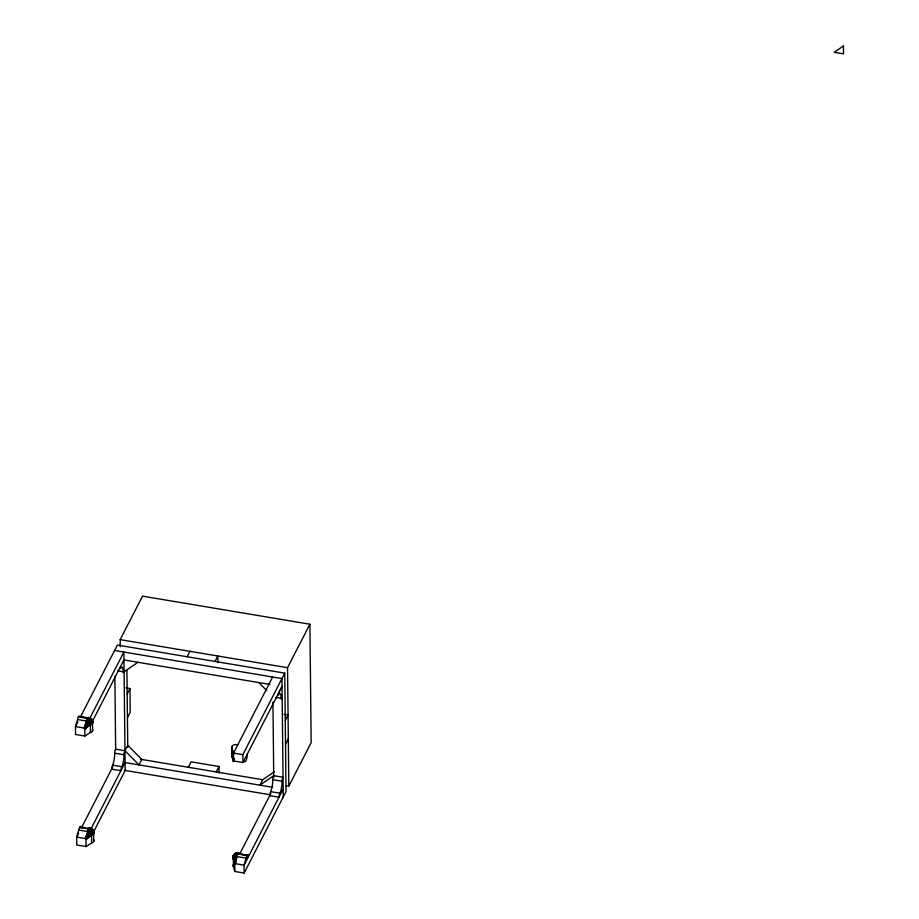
<?xml version="1.0" encoding="UTF-8"?>
<svg xmlns="http://www.w3.org/2000/svg" width="919" height="919" viewBox="0 0 919 919"><rect width="100%" height="100%" fill="white"/><g stroke="black" fill="none" stroke-linecap="round" stroke-linejoin="round"><path stroke-width="1.38" d="M233.035 857.209L233.863 854.796A4.687 2.883 43.4 0 1 234.598 854.302M233.426 858.197L234.713 864.078L233.426 858.197A4.687 2.814 5.4 0 1 233.012 856.508L233.38 856.014A4.687 2.929 17.8 0 1 233.736 855.692M238.883 853.406A4.687 1.792 86.6 0 0 237.309 853.314L236.895 854.084A4.687 1.792 86.6 0 0 236.482 856.474L235.321 863.561L234.196 863.63L235.356 856.542A4.687 1.792 86.6 0 1 235.781 854.153L236.194 853.383A4.687 1.792 86.6 0 1 237.504 853.2M237.952 853.682L236.803 853.567A4.687 2.883 43.4 0 0 234.517 854.096L233.874 855.061A4.687 2.723 55.5 0 0 233.954 857.289L234.345 863.871L235.23 863.389L235.298 856.554A4.687 2.481 66.8 0 1 235.367 854.245L235.781 853.475A4.687 2.481 66.8 0 1 238.067 853.406L237.711 854.188A4.687 1.356 -84.7 0 0 237.091 856.577L235.333 863.653L234.173 863.538L235.942 856.462A4.687 1.356 -84.7 0 1 236.551 854.073L236.964 853.303A4.687 1.356 -84.7 0 1 238.147 853.395A4.687 1.356 -84.7 0 1 239.135 853.223M79.643 716.452A4.687 1.126 -80.5 0 0 78.666 716.395L78.264 717.165A4.687 1.126 -80.5 0 0 77.541 719.543L75.484 726.573L75.565 734.465L84.87 736.027L90.441 732.535A4.687 2.734 -0.6 0 0 92.302 731.317L92.693 730.525A4.687 2.734 -0.6 0 0 92.486 729.307M80.975 716.671L88.948 718.015A4.687 1.126 -80.5 0 0 87.96 717.946L87.558 718.727A4.687 1.126 -80.5 0 0 86.845 721.105L84.778 728.135L84.87 736.027M80.734 826.686A4.687 1.126 -80.5 0 0 79.861 826.893L79.459 827.674A4.687 1.126 -80.5 0 0 78.747 830.052L76.679 837.083L76.771 844.975L86.064 846.537L91.647 843.045A4.687 2.734 -0.6 0 0 93.508 841.827L93.899 841.034A4.687 2.734 -0.6 0 0 93.405 839.438M93.669 841.563L93.704 833.453L93.462 834.084A4.687 2.619 -6.4 0 1 91.601 835.394L86.03 839.139L85.926 838.139L91.28 833.866A4.687 2.343 -17.2 0 0 93.095 832.384L93.485 831.592A4.687 2.343 -17.2 0 0 92.256 829.857L90.188 828.467A4.687 1.126 -80.5 0 0 89.166 828.456L88.752 829.225A4.687 1.126 -80.5 0 0 88.04 831.603L85.984 838.645L86.064 846.537M238.814 853.2A4.687 1.126 -80.5 0 0 237.941 853.406L237.539 854.188A4.687 1.126 -80.5 0 0 236.815 856.565L234.759 863.596L234.839 871.488L244.144 873.05L286.039 791.535L284.752 673.133L117.379 645.058L80.7 716.429M248.245 857.002L248.222 855.026A4.687 1.126 -80.5 0 0 247.245 854.969L246.832 855.75A4.687 1.126 -80.5 0 0 246.12 858.116L244.052 865.158L244.144 873.05M90.682 718.382L85.306 728.434L84.249 727.837L89.522 717.888L90.464 718.658A4.687 1.597 -36.3 0 1 91.418 719.784L91.027 720.576A4.687 1.597 -36.3 0 1 89.373 722.38L84.445 727.676L85.122 728.595L90.051 723.299A4.687 1.597 -36.3 0 0 91.705 721.495L92.084 720.714A4.687 1.597 -36.3 0 0 91.199 719.634L90.659 718.382M90.82 828.306L85.456 838.346L86.455 839.001L90.935 833.303A4.687 1.137 -44.8 0 0 92.451 831.35L92.842 830.569A4.687 1.137 -44.8 0 0 92.497 829.731A4.687 1.999 -27.2 0 1 93.106 830.925L92.716 831.706A4.687 1.999 -27.2 0 1 90.97 833.361L85.731 838.151L86.225 839.127L91.475 834.337A4.687 1.999 -27.2 0 0 93.221 832.683L93.612 831.902A4.687 1.999 -27.2 0 0 92.52 830.5L92.612 830.294A4.687 1.597 -36.3 0 0 91.728 829.214M233.805 855.382A4.687 2.814 5.4 0 0 233.437 855.727L233.242 856.026A4.687 2.929 17.8 0 0 233.621 857.737L234.609 864.044L233.334 858.645A4.687 2.929 17.8 0 1 232.955 856.795L233.472 855.394A4.687 2.952 30.7 0 1 234.816 854.681M233.334 858.645L233.621 857.737A4.687 2.883 43.4 0 1 233.437 855.566L234.322 854.371M91.222 719.703A4.687 2.619 -6.4 0 1 92.532 721.783L92.141 722.575A4.687 2.619 -6.4 0 1 90.292 723.885L84.72 727.641L84.835 728.641L90.384 724.356A4.687 2.343 -17.2 0 0 92.21 722.885L92.601 722.093A4.687 2.343 -17.2 0 0 91.36 720.347L91.05 719.347A4.687 2.343 -17.2 0 1 92.279 721.093L91.9 721.874A4.687 2.343 -17.2 0 1 90.073 723.356L84.628 727.63L85.03 728.629L90.269 723.827A4.687 1.999 -27.2 0 0 92.026 722.185L92.405 721.392A4.687 1.999 -27.2 0 0 91.314 719.991L90.82 719.014A4.687 0.655 -52.9 0 1 91.084 719.462L90.694 720.243A4.687 0.655 -52.9 0 1 89.327 722.334L85.26 728.503L84.295 727.779L88.373 721.61A4.687 0.655 -52.9 0 0 89.74 719.52L90.131 718.738A4.687 0.655 -52.9 0 0 89.809 718.233L88.569 717.911A4.687 0.873 -76.4 0 0 87.787 717.888L87.385 718.669A4.687 0.873 -76.4 0 0 86.57 721.024L84.203 727.997L85.364 728.273C92.026 716.958 87.81 715.694 84.215 727.917L85.341 728.353L87.73 721.3A4.687 0.873 -76.4 0 1 88.546 718.945L88.948 718.176A4.687 0.873 -76.4 0 1 89.729 718.198L90.763 718.957A4.687 1.999 -27.2 0 1 91.911 720.416L91.521 721.208A4.687 1.999 -27.2 0 1 89.775 722.851L84.525 727.653L84.939 728.641L90.395 724.884A4.687 2.619 -6.4 0 0 92.256 723.575L92.647 722.782A4.687 2.619 -6.4 0 0 92.44 721.622M89.775 828.421A4.687 0.873 -76.4 0 0 88.982 828.398L88.58 829.168A4.687 0.873 -76.4 0 0 87.764 831.534L85.398 838.507L86.547 838.863C93.198 827.537 89.074 826.101 85.421 838.427L86.558 838.783L88.925 831.81A4.687 0.873 -76.4 0 1 89.74 829.455L90.142 828.685A4.687 0.873 -76.4 0 1 90.935 828.697M77.874 721.92L75.484 726.573L84.778 728.135L90.361 724.643A4.687 2.734 -0.6 0 0 92.222 723.425L92.612 722.633A4.687 2.734 -0.6 0 0 92.394 721.415M92.256 829.857L92.566 830.856A4.687 2.343 -17.2 0 1 93.795 832.603L93.405 833.384A4.687 2.343 -17.2 0 1 91.59 834.866L86.133 839.15L85.823 838.139L91.486 834.395A4.687 2.619 -6.4 0 0 93.347 833.085L93.727 832.292A4.687 2.619 -6.4 0 0 92.428 830.213L92.543 831.213M234.977 854.314A4.687 2.929 17.8 0 0 233.667 855.107L233.127 856.152A4.687 2.952 30.7 0 0 233.437 858.151L234.517 863.998L235.08 863.251L234.311 856.99A4.687 2.883 43.4 0 1 234.092 854.877L235.103 853.728A4.687 2.723 55.5 0 1 237.182 853.303M232.025 754.074L231.841 754.717A4.687 2.734 -0.6 0 0 232.254 756.326A4.687 2.343 -17.2 0 0 232.53 757.612L232.22 756.613A4.687 2.343 -17.2 0 1 231.852 755.257L232.082 754.775M89.534 829.053L91.314 828.904A4.687 1.137 -44.8 0 1 92.015 829.731L91.624 830.512A4.687 1.137 -44.8 0 1 90.108 832.465L85.559 838.22L86.317 839.104L91.245 833.809A4.687 1.597 -36.3 0 0 92.899 831.994L93.29 831.213A4.687 1.597 -36.3 0 0 92.394 830.144M247.131 754.396L247.154 756.36A4.687 1.126 -80.5 0 1 246.212 760.174L245.81 760.978A4.687 1.126 -80.5 0 1 245.063 761.426L242.938 762.54L233.644 760.978L232.392 755.786M236.677 853.579A4.687 2.481 66.8 0 0 234.839 853.877L234.414 854.647A4.687 2.481 66.8 0 0 234.356 856.967L234.288 863.803L235.161 863.32L234.77 856.738A4.687 2.723 55.5 0 1 234.69 854.509L234.919 854.004M232.966 756.142L232.541 756.934A4.687 1.999 -27.2 0 0 232.84 758.118L233.897 761.472L232.335 757.141A4.687 1.999 -27.2 0 1 232.047 755.958M237.068 853.349A4.687 2.171 77.1 0 0 235.471 853.567L235.057 854.348A4.687 2.171 77.1 0 0 234.827 856.715L234.23 863.722L235.287 863.481L235.873 856.474A4.687 2.171 77.1 0 1 236.114 854.107L236.528 853.326A4.687 2.171 77.1 0 1 238.469 853.372M88.442 718.336C90.039 719.37 89.959 716.809 91.015 719.278A4.687 1.137 -44.8 0 1 91.647 720.059L91.257 720.841A4.687 1.137 -44.8 0 1 89.729 722.793L85.191 728.549L84.364 727.722L88.902 721.966A4.687 1.137 -44.8 0 0 90.418 720.002L90.82 719.221A4.687 1.137 -44.8 0 0 90.177 718.451L89.005 717.601L88.339 718.543M232.783 755.855L232.369 756.647A4.687 1.597 -36.3 0 0 232.564 757.67L233.897 761.472L232.564 757.67M233.885 758.715L233.116 760.691L234.173 761.277M232.932 757.049L232.806 757.302A4.687 1.137 -44.8 0 0 232.875 758.175L234.058 761.403L233.713 759.002A4.687 1.137 -44.8 0 1 233.518 758.715M90.797 828.295L91.854 828.984L86.512 838.944L85.456 838.346L89.568 832.12A4.687 0.655 -52.9 0 0 90.935 830.018L91.337 829.248A4.687 0.655 -52.9 0 0 91.004 828.731L91.969 829.466M93.175 831.511L92.222 831.075A4.687 1.597 -36.3 0 1 90.579 832.89L85.639 838.185L86.397 839.058L90.521 832.844A4.687 0.655 -52.9 0 0 91.9 830.753L92.291 829.972A4.687 0.655 -52.9 0 0 92.176 829.34M120.251 646.758L120.171 639.624L142.514 596.144L309.887 624.219L311.173 742.621L288.83 786.101L286.016 785.619M89.338 719.255L123.881 652.053L125.168 770.455L93.233 832.591M92.681 720.818L123.962 659.853M92.589 730.835L92.497 722.943M127.19 693.983L129.981 688.538L125.995 687.871M127.442 717.659L130.234 712.225L129.981 688.538M78.632 833.28L76.679 837.083L85.984 838.645L91.555 835.153A4.687 2.734 -0.6 0 0 93.416 833.924L93.807 833.131A4.687 2.734 -0.6 0 0 93.324 831.546M81.894 826.939L112.796 766.825M90.544 829.765L125.076 762.563L272.461 787.273M187.12 656.752L189.911 651.318M215.012 661.439L217.803 655.994L217.872 662.576M188.315 767.262L191.106 761.828L219.009 766.503L219.078 773.086M216.206 771.937L219.009 766.503M231.864 746.55L231.956 754.453M272.656 677.004L233.552 753.086L233.644 760.978M282.041 686.459L242.938 762.54L242.857 754.648L284.752 673.133M288.83 786.101L287.544 667.699L309.887 624.219M282.041 686.367L277.848 694.523A3.94 0.942 -80.5 0 0 278.916 694.454A8.799 2.102 -80.5 0 1 279.824 693.661L280.1 693.661A8.799 2.102 -80.5 0 1 281.099 698.279A2.872 0.689 -80.5 0 0 281.696 699.106L281.811 698.957A2.872 0.689 -80.5 0 0 282.167 698.21M285.269 720.496L288.061 715.051L284.074 714.385M274.218 771.822L262.708 779.737L259.916 785.171L273.736 775.67L283.029 777.233A2.872 0.689 -80.5 0 0 282.673 777.865L282.558 778.163A2.872 0.689 -80.5 0 0 282.007 781.242A8.799 2.102 -80.5 0 1 281.134 789.49L280.881 790.524A8.799 2.102 -80.5 0 1 279.996 793.212A3.94 0.942 -80.5 0 0 278.962 797.221L269.669 795.659A3.94 0.942 -80.5 0 1 270.691 791.65A8.799 2.102 -80.5 0 0 271.587 788.961L271.84 787.928A8.799 2.102 -80.5 0 0 272.702 779.68A2.872 0.689 -80.5 0 1 273.265 776.601L273.38 776.302A2.872 0.689 -80.5 0 1 273.736 775.67M285.522 744.172L288.313 738.738M233.07 857.059L233.38 856.542A4.687 2.734 -0.6 0 1 233.736 856.186M239.974 853.452L270.864 793.338M283.155 789.076L244.052 865.158L234.759 863.596L233.369 858.932A4.687 2.734 -0.6 0 1 232.955 857.335M89.648 828.835L90.211 828.111L87.489 828.076M233.242 855.876L234.288 854.291A4.687 2.723 55.5 0 1 236.884 854.05M233.437 858.151L233.92 857.335A4.687 2.952 30.7 0 1 233.61 855.336L234.104 854.567A4.687 2.952 30.7 0 1 236.447 853.774M233.15 856.99L233.346 856.692A4.687 2.814 5.4 0 1 233.713 856.347M137.919 662.289L124.099 671.789A2.872 0.689 -80.5 0 1 123.743 672.444L123.628 672.593A2.872 0.689 -80.5 0 1 123.031 671.766A8.799 2.102 -80.5 0 0 122.02 667.148L121.756 667.148A8.799 2.102 -80.5 0 0 120.849 667.941A3.94 0.942 -80.5 0 1 119.78 668.01M233.954 857.289L237.091 856.577M234.655 854.142L235.597 853.74M234.54 854.36L235.482 853.958M235.298 853.843L236.344 853.602M235.184 854.05L236.24 853.82M236.022 853.648L237.136 853.579M235.907 853.866L237.033 853.797M236.482 856.474L233.644 857.691L234.425 863.94L235 863.194L233.92 857.335M236.688 853.785L237.849 853.9M120.171 639.624L287.544 667.699M114.588 650.491L281.961 678.567L283.247 796.968M123.962 659.945L269.956 684.437M117.712 670.87L123.031 671.766M275.792 697.383L281.099 698.279M78.506 716.659L87.81 718.221L78.391 716.877M237.745 744.941L235.425 744.551A4.687 2.734 -0.6 0 0 232.185 746.044L231.76 746.825A4.687 2.734 -0.6 0 0 232.162 748.434L233.552 753.086L242.857 754.648M77.541 719.543L86.845 721.105M114.634 753.166L123.927 754.729A8.799 2.102 -80.5 0 1 123.066 762.977L122.801 764.011A8.799 2.102 -80.5 0 1 121.917 766.699A3.94 0.942 -80.5 0 0 120.894 770.708L111.59 769.146A3.94 0.942 -80.5 0 1 112.623 765.136A8.799 2.102 -80.5 0 0 113.508 762.448L113.761 761.414A8.799 2.102 -80.5 0 0 114.634 753.166A2.872 0.689 -80.5 0 1 115.185 750.088L115.3 749.789A2.872 0.689 -80.5 0 1 115.656 749.157L124.95 750.72L139.033 764.895L141.825 759.462L127.741 745.286L124.95 750.72A2.872 0.689 -80.5 0 0 124.593 751.351L124.479 751.65A2.872 0.689 -80.5 0 0 123.927 754.729M272.702 779.68L282.007 781.242M140.504 759.243L262.616 779.726M112.623 765.136L121.917 766.699M270.691 791.65L279.996 793.212M124.306 770.306L270.588 794.843M80.849 826.962L84.835 827.628M240.25 853.694L242.915 854.142M245.568 854.59L248.222 855.026M89.005 828.72L79.597 827.387L88.89 828.938M247.085 855.233L237.676 853.9L246.97 855.451M78.747 830.052L88.04 831.603M236.815 856.565L246.12 858.116M87.627 718.164L88.787 718.44M87.523 718.382L88.683 718.658M86.57 721.024L89.729 722.793L90.395 724.884M233.058 760.84L234.219 761.127L233.081 760.76M88.833 828.662L89.993 828.949M88.718 828.881L89.878 829.168M87.764 831.534L88.925 831.81M87.179 721.128L89.327 722.334M88.385 831.638L89.511 832.086M89.246 718.624L90.303 719.209M89.132 718.842L90.188 719.428M90.441 829.122L91.509 829.719M90.338 829.34L91.395 829.937M88.994 831.833L90.935 833.303M234.242 759.358L233.288 758.634L233.162 760.622L234.127 761.346M90.005 719.014L90.958 719.738M89.89 719.232L90.843 719.956M91.199 829.524L92.164 830.248M91.084 829.742L92.049 830.466M89.568 832.12L90.521 832.844M258.802 682.564L266.843 690.663M90.694 719.508L91.521 720.347M90.579 719.726L91.406 720.565M91.889 830.018L92.716 830.845M91.785 830.236L92.612 831.063M232.587 756.176L233.265 757.095M232.484 756.394L233.15 757.313M91.291 720.082L91.969 721.001M91.188 720.301L91.854 721.22M89.373 722.38L90.051 723.299M92.382 830.799L93.06 831.718M90.579 832.89L91.245 833.809M232.266 755.487L232.771 756.463M232.151 755.705L232.656 756.682M232.335 757.141L232.84 758.118A4.687 1.597 -36.3 0 1 232.955 757.911M91.797 720.714L92.291 721.691M91.682 720.933L92.187 721.909M92.991 831.224L93.497 832.2M92.888 831.442L93.382 832.419M90.97 833.361L91.475 834.337M232.22 756.613L233.794 761.483L233.483 760.484M232.208 756.084L233.702 761.483L232.323 757.084A4.687 2.619 -6.4 0 1 231.921 755.567L231.806 754.568A4.687 2.619 -6.4 0 0 232.208 756.084L232.323 757.084M92.176 721.392L92.486 722.403M92.061 721.61L92.371 722.61M90.073 723.356L90.384 724.356M93.681 832.901L93.37 831.902A4.687 2.619 -6.4 0 1 93.841 833.292L93.623 832.603M93.267 832.12L93.577 833.119M91.28 833.866L91.59 834.866M233.828 864.078A4.687 2.734 -0.6 0 0 233.472 864.434L233.047 865.227A4.687 2.734 -0.6 0 0 233.449 866.835L234.839 871.488M92.417 722.093L92.532 723.092M92.314 722.311L92.417 723.31M93.508 832.821L93.623 833.82M91.486 834.395L91.601 835.394M272.932 702.001L273.747 777.531M232.162 748.434L232.254 756.326M233.369 858.932L233.449 866.835M126.925 670.192L127.764 747.147M114.864 676.166L115.668 750.352M90.361 724.643L90.441 732.535M91.555 835.153L91.647 843.045M92.497 830.879A4.687 2.734 -0.6 0 1 92.945 831.19M91.291 720.37A4.687 2.734 -0.6 0 1 92.118 721.036M91.337 720.703A4.687 2.619 -6.4 0 1 91.797 720.967M235.057 854.188A4.687 2.883 43.4 0 1 236.126 854.199M235.551 854.176A4.687 2.929 17.8 0 1 236.838 854.107M234.242 855.072A4.687 2.814 5.4 0 1 234.77 854.819M233.334 859.162A4.687 2.814 5.4 0 1 232.921 857.473M843.435 45.95L834.222 52.28L843.516 53.842L843.435 45.95"/></g></svg>
